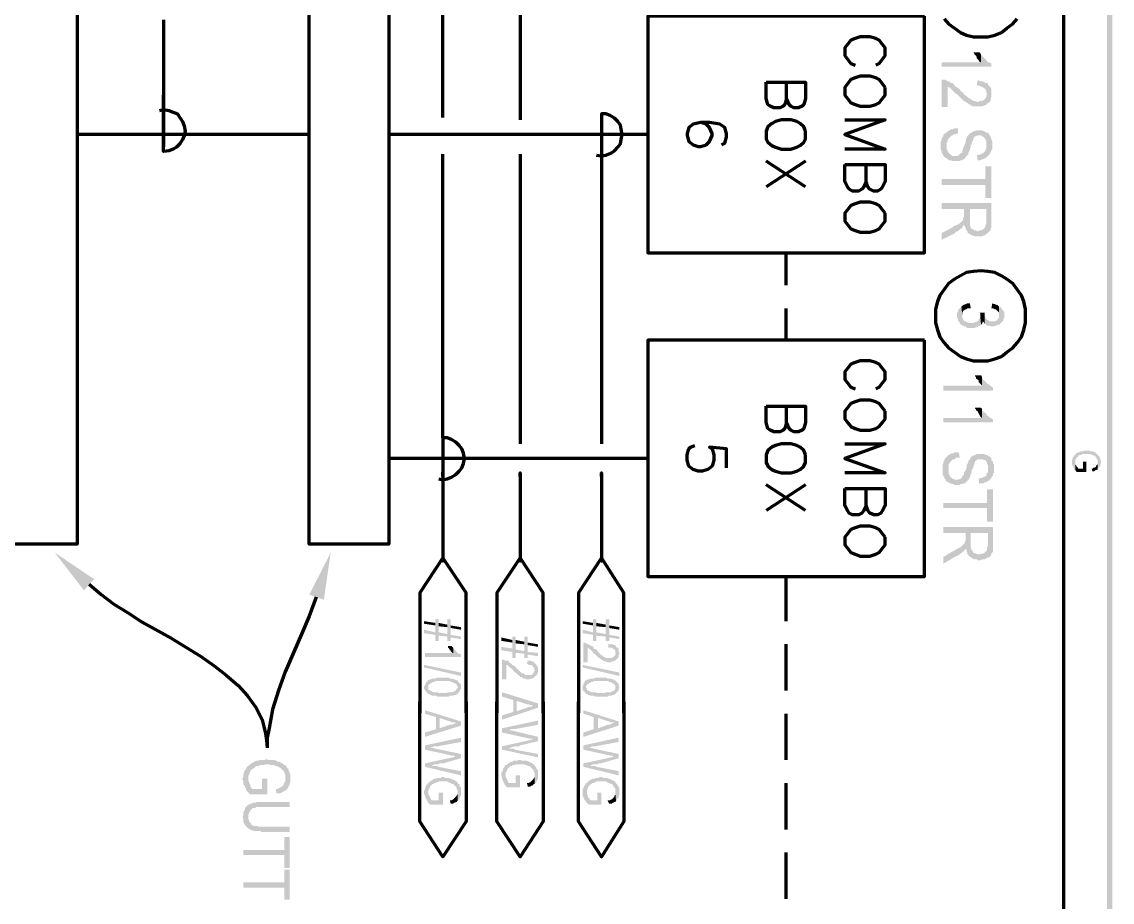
# Model space of a CAD drawing. Header units: inches. Extents: x -186 to 186, y -282 to 282.
# Drawn here: x 138.98 to 186.11, y -88.78 to -50.72 of the extents above; entities that cross this region are included whole.
import ezdxf

# ---------------------------------------------------------------- set-up
doc = ezdxf.new("R2010")
doc.units = ezdxf.units.IN
doc.header["$MEASUREMENT"] = 0
doc.layers.add('H', color=7, linetype='CONTINUOUS', lineweight=100)
doc.layers.add('P', color=250, linetype='CONTINUOUS', lineweight=100)

msp = doc.modelspace()

# ---------------------------------------------------------------- hatches: boundary and pattern name
at = {"layer": 'H', "linetype": 'Continuous'}
for points in [[(186.111, -282.111), (185.889, 281.889), (186.111, 282.111)], [(185.889, -281.889), (186.111, -282.111), (185.889, 281.889)], [(180.889, -52.667), (180.889, -52.519), (180.852, -52.519), (180.815, -52.481), (180.778, -52.481), (180.704, -52.444), (180.667, -52.37), (180.63, -52.333), (180.593, -52.296), (180.556, -52.259), (180.519, -52.222), (180.481, -52.185), (180.444, -52.148), (180.444, -52.481), (178.741, -52.481), (178.741, -52.667)], [(180.444, -52.148), (180.407, -52.074), (180.37, -52.037), (180.111, -52.037), (180.148, -52.111), (180.185, -52.148), (180.222, -52.185), (180.259, -52.259), (180.259, -52.296), (180.296, -52.333), (180.333, -52.37), (180.37, -52.444), (180.444, -52.481)], [(180.704, -54.259), (180.704, -53.852), (180.667, -53.926), (180.667, -53.963), (180.63, -54.037), (180.556, -54.111), (180.444, -54.148), (180.37, -54.148), (180.333, -54.185), (180.296, -54.185), (180.185, -54.148), (180.111, -54.148), (180.074, -54.111), (180, -54.074), (179.963, -54.037), (179.926, -54.037), (179.889, -54), (179.852, -53.963), (179.815, -53.926), (179.741, -53.889), (179.704, -53.852), (179.667, -53.778), (179.593, -53.741), (179.519, -53.667), (179.519, -53.63), (179.444, -53.593), (179.407, -53.556), (179.333, -53.519), (179.296, -53.481), (179.222, -53.37), (179.148, -53.37), (179.111, -53.333), (179.074, -53.333), (179.074, -53.296), (179, -53.296), (178.963, -53.259), (178.889, -53.222), (178.852, -53.222), (178.741, -53.222), (178.741, -54.407), (179, -54.407), (179, -53.519), (179.037, -53.556), (179.074, -53.556), (179.148, -53.63), (179.185, -53.667), (179.222, -53.704), (179.296, -53.778), (179.333, -53.815), (179.407, -53.852), (179.519, -53.963), (179.556, -54), (179.63, -54.074), (179.667, -54.111), (179.704, -54.148), (179.778, -54.185), (179.815, -54.222), (179.852, -54.222), (179.889, -54.259), (179.889, -54.296), (179.963, -54.296), (180, -54.333), (180.074, -54.37), (180.148, -54.37), (180.185, -54.37), (180.407, -54.37), (180.444, -54.37), (180.519, -54.37), (180.556, -54.333), (180.63, -54.333), (180.667, -54.296)], [(180.889, -53.852), (180.889, -53.741), (180.889, -53.667), (180.889, -53.63), (180.852, -53.556), (180.815, -53.519), (180.778, -53.481), (180.741, -53.444), (180.741, -53.407), (180.704, -53.37), (180.63, -53.37), (180.593, -53.333), (180.519, -53.296), (180.481, -53.296), (180.407, -53.296), (180.333, -53.259), (180.296, -53.259), (180.259, -53.481), (180.296, -53.481), (180.37, -53.481), (180.444, -53.519), (180.481, -53.519), (180.519, -53.556), (180.63, -53.63), (180.667, -53.704), (180.667, -53.778), (180.704, -53.852), (180.704, -54.259), (180.778, -54.222), (180.815, -54.185), (180.852, -54.148), (180.852, -54.074), (180.889, -53.963), (180.889, -53.889)], [(180.926, -56.037), (180.926, -55.926), (180.926, -55.889), (180.889, -55.815), (180.889, -55.778), (180.852, -55.704), (180.852, -55.667), (180.815, -55.63), (180.778, -55.556), (180.741, -55.519), (180.667, -55.519), (180.63, -55.481), (180.556, -55.444), (180.519, -55.444), (180.481, -55.407), (180.259, -55.407), (180.185, -55.444), (180.148, -55.444), (180.074, -55.481), (180, -55.519), (179.963, -55.556), (179.926, -55.593), (179.889, -55.63), (179.852, -55.667), (179.815, -55.741), (179.815, -55.778), (179.778, -55.852), (179.778, -55.926), (179.741, -56), (179.741, -56.037), (179.704, -56.111), (179.667, -56.185), (179.667, -56.222), (179.63, -56.296), (179.63, -56.333), (179.63, -56.37), (179.556, -56.407), (179.519, -56.444), (179.481, -56.481), (179.444, -56.519), (179.37, -56.519), (179.259, -56.519), (179.185, -56.519), (179.148, -56.481), (179.111, -56.444), (179.037, -56.407), (179.037, -56.37), (179, -56.333), (179, -56.296), (178.963, -56.222), (178.963, -56.148), (178.963, -56.074), (178.926, -55.519), (178.889, -55.556), (178.852, -55.556), (178.815, -55.63), (178.815, -55.667), (178.778, -55.704), (178.741, -55.778), (178.741, -55.815), (178.704, -55.889), (178.704, -55.926), (178.704, -56), (178.704, -56.148), (178.704, -56.222), (178.741, -56.333), (178.741, -56.37), (178.778, -56.444), (178.815, -56.519), (178.852, -56.556), (178.889, -56.593), (178.963, -56.63), (179, -56.667), (179.037, -56.704), (179.111, -56.704), (179.185, -56.741), (179.222, -56.741), (179.444, -56.741), (179.519, -56.741), (179.556, -56.704), (179.63, -56.704), (179.667, -56.667), (179.704, -56.667), (179.741, -56.63), (179.815, -56.519), (179.852, -56.481), (179.889, -56.444), (179.889, -56.407), (179.889, -56.37), (179.926, -56.333), (179.963, -56.259), (179.963, -56.185), (180, -56.148), (180, -56.037), (180.037, -56.037), (180.037, -55.963), (180.074, -55.889), (180.111, -55.815), (180.111, -55.778), (180.148, -55.741), (180.148, -55.704), (180.185, -55.667), (180.222, -55.667), (180.296, -55.63), (180.37, -55.63), (180.407, -55.63), (180.444, -55.63), (180.556, -55.704), (180.593, -55.741), (180.63, -55.778), (180.63, -55.815), (180.667, -55.852), (180.667, -55.889), (180.667, -56.037), (180.704, -56.556), (180.741, -56.519), (180.778, -56.481), (180.815, -56.444), (180.889, -56.296), (180.926, -56.222), (180.926, -56.148), (180.926, -56.111)], [(179.444, -55.556), (179.444, -55.333), (179.37, -55.333), (179.296, -55.333), (179.222, -55.37), (179.185, -55.37), (179.148, -55.37), (178.963, -55.481), (178.926, -55.519), (178.963, -56.074), (178.963, -56), (178.963, -55.926), (179, -55.889), (179, -55.815), (179.037, -55.778), (179.148, -55.667), (179.185, -55.63), (179.222, -55.63), (179.259, -55.593), (179.333, -55.593), (179.37, -55.556)], [(180.704, -56.556), (180.667, -56.037), (180.667, -56.148), (180.667, -56.185), (180.63, -56.296), (180.593, -56.333), (180.556, -56.37), (180.519, -56.407), (180.444, -56.444), (180.407, -56.444), (180.333, -56.481), (180.259, -56.481), (180.296, -56.704), (180.333, -56.704), (180.407, -56.704), (180.481, -56.667), (180.519, -56.667), (180.593, -56.63), (180.63, -56.63), (180.667, -56.593)], [(180.889, -58.333), (180.889, -56.963), (180.63, -56.963), (180.63, -57.519), (178.741, -57.519), (178.741, -57.778), (180.63, -57.778), (180.63, -58.333)], [(180.889, -59.37), (180.889, -58.556), (178.741, -58.556), (178.741, -58.815), (179.704, -58.815), (179.704, -59.074), (179.704, -59.481), (179.704, -59.519), (179.741, -59.556), (179.778, -59.63), (179.778, -59.704), (179.815, -59.741), (179.852, -59.778), (179.852, -59.815), (179.926, -59.889), (179.963, -58.815), (180.667, -58.815), (180.667, -59.37), (180.667, -59.889), (180.741, -59.852), (180.778, -59.815), (180.815, -59.778), (180.852, -59.741), (180.852, -59.704), (180.852, -59.667), (180.889, -59.63), (180.889, -59.556), (180.889, -59.519), (180.889, -59.444)], [(180.667, -59.889), (180.667, -59.37), (180.667, -59.444), (180.63, -59.519), (180.63, -59.556), (180.593, -59.63), (180.556, -59.667), (180.519, -59.704), (180.481, -59.704), (180.444, -59.741), (180.37, -59.741), (180.296, -59.778), (180.222, -59.741), (180.148, -59.741), (180.111, -59.704), (180.037, -59.667), (180, -59.63), (180, -59.556), (179.963, -59.556), (179.963, -59.519), (179.963, -59.444), (179.963, -58.815), (179.926, -59.889), (179.963, -59.889), (180, -59.926), (180.074, -59.963), (180.111, -59.963), (180.185, -60), (180.222, -60), (180.333, -60), (180.407, -60), (180.481, -60), (180.519, -59.963), (180.593, -59.963), (180.63, -59.926)], [(179.704, -59.481), (179.704, -59.074), (179.704, -59.148), (179.667, -59.222), (179.667, -59.259), (179.63, -59.333), (179.593, -59.37), (179.556, -59.407), (179.519, -59.444), (179.481, -59.444), (179.444, -59.481), (179.37, -59.519), (179.333, -59.519), (179.259, -59.556), (179.185, -59.63), (178.741, -59.852), (178.741, -60.148), (179.333, -59.852), (179.333, -59.815), (179.407, -59.778), (179.444, -59.778), (179.519, -59.704), (179.556, -59.667), (179.593, -59.667), (179.63, -59.63), (179.63, -59.593), (179.667, -59.556)], [(180.444, -63.815), (180.407, -63.444), (180.407, -63.481), (180.407, -63.519), (180.37, -63.556), (180.333, -63.63), (180.296, -63.667), (180.185, -63.704), (180.111, -63.741), (179.963, -63.741), (179.889, -63.741), (179.852, -63.704), (179.815, -63.704), (179.778, -63.667), (179.704, -63.667), (179.704, -63.63), (179.667, -63.593), (179.667, -63.556), (179.63, -63.519), (179.63, -63.481), (179.63, -63.407), (179.593, -63.037), (179.556, -63.037), (179.556, -63.074), (179.519, -63.111), (179.481, -63.148), (179.444, -63.185), (179.444, -63.259), (179.407, -63.296), (179.407, -63.37), (179.407, -63.407), (179.407, -63.481), (179.407, -63.519), (179.444, -63.556), (179.444, -63.63), (179.481, -63.667), (179.519, -63.704), (179.519, -63.778), (179.593, -63.815), (179.63, -63.852), (179.667, -63.852), (179.704, -63.889), (179.778, -63.889), (179.815, -63.926), (179.852, -63.963), (179.889, -63.963), (180.111, -63.963), (180.148, -63.963), (180.222, -63.926), (180.259, -63.926), (180.296, -63.889), (180.333, -63.889), (180.407, -63.852)], [(180, -63.111), (179.963, -62.889), (179.889, -62.889), (179.852, -62.889), (179.778, -62.926), (179.667, -62.963), (179.593, -63.037), (179.63, -63.407), (179.63, -63.333), (179.63, -63.296), (179.667, -63.259), (179.667, -63.222), (179.778, -63.148), (179.815, -63.148), (179.852, -63.111), (179.926, -63.111)], [(181.444, -63.407), (181.444, -63.333), (181.444, -63.259), (181.407, -63.222), (181.37, -63.185), (181.333, -63.111), (181.296, -63.074), (181.296, -63.037), (181.222, -63.037), (181.222, -63.481), (181.222, -63.519), (181.185, -63.556), (181.148, -63.593), (181.148, -63.63), (181.111, -63.63), (181.037, -63.667), (181, -63.667), (180.926, -63.667), (180.889, -63.667), (180.815, -63.667), (180.778, -63.63), (180.741, -63.63), (180.704, -63.593), (180.667, -63.556), (180.63, -63.519), (180.63, -63.444), (180.593, -63.407), (180.593, -63.333), (180.593, -63.778), (180.63, -63.778), (180.667, -63.815), (180.704, -63.852), (180.778, -63.852), (180.815, -63.852), (180.852, -63.889), (181, -63.889), (181.074, -63.852), (181.111, -63.852), (181.148, -63.815), (181.222, -63.815), (181.259, -63.778), (181.296, -63.741), (181.333, -63.704), (181.37, -63.667), (181.407, -63.63), (181.407, -63.556), (181.444, -63.519), (181.444, -63.481)], [(181.222, -63.037), (181.185, -63), (181.148, -62.963), (181.111, -62.963), (181.037, -62.926), (181, -62.926), (180.926, -62.889), (180.889, -63.111), (180.963, -63.111), (181.037, -63.148), (181.074, -63.148), (181.111, -63.185), (181.148, -63.222), (181.185, -63.259), (181.222, -63.296), (181.222, -63.37), (181.222, -63.407)], [(180.593, -63.296), (180.37, -63.296), (180.407, -63.333), (180.407, -63.37), (180.407, -63.444), (180.444, -63.815), (180.481, -63.778), (180.519, -63.704), (180.519, -63.667), (180.556, -63.704), (180.593, -63.778), (180.593, -63.333)], [(180.963, -66.667), (180.963, -66.519), (180.926, -66.519), (180.889, -66.481), (180.852, -66.444), (180.667, -66.333), (180.667, -66.296), (180.556, -66.222), (180.519, -66.148), (180.481, -66.111), (180.481, -66.444), (178.815, -66.444), (178.815, -66.667)], [(180.481, -66.111), (180.481, -66.074), (180.444, -66), (180.185, -66), (180.185, -66.037), (180.222, -66.074), (180.222, -66.148), (180.296, -66.185), (180.333, -66.222), (180.333, -66.296), (180.37, -66.333), (180.407, -66.37), (180.444, -66.407), (180.481, -66.444)], [(180.963, -68.037), (180.963, -67.889), (180.926, -67.889), (180.889, -67.852), (180.852, -67.852), (180.667, -67.704), (180.667, -67.667), (180.63, -67.63), (180.556, -67.593), (180.519, -67.556), (180.481, -67.519), (180.481, -67.852), (178.815, -67.852), (178.815, -68.037)], [(180.481, -67.519), (180.481, -67.444), (180.444, -67.407), (180.185, -67.407), (180.185, -67.444), (180.222, -67.481), (180.222, -67.519), (180.296, -67.556), (180.333, -67.63), (180.333, -67.667), (180.37, -67.704), (180.407, -67.778), (180.444, -67.815), (180.481, -67.852)], [(185.63, -69.741), (185.63, -69.667), (185.593, -69.667), (185.593, -69.63), (185.593, -69.593), (185.556, -69.519), (185.519, -69.481), (185.481, -69.444), (185.444, -69.407), (185.444, -69.37), (185.407, -69.37), (185.37, -69.333), (185.333, -69.333), (185.296, -69.296), (185.259, -69.296), (185.222, -69.296), (185.185, -69.296), (185.148, -69.296), (185.148, -69.259), (184.889, -69.259), (184.852, -69.296), (184.815, -69.296), (184.778, -69.296), (184.741, -69.296), (184.704, -69.296), (184.704, -69.333), (184.667, -69.333), (184.63, -69.333), (184.593, -69.37), (184.556, -69.37), (184.519, -69.407), (184.519, -69.444), (184.481, -69.444), (184.481, -69.481), (184.444, -69.519), (184.407, -69.556), (184.407, -69.593), (184.407, -69.63), (184.37, -69.667), (184.37, -69.704), (184.37, -69.778), (184.37, -69.815), (184.37, -69.852), (184.407, -69.889), (184.407, -69.926), (184.444, -69.963), (184.444, -70), (184.481, -70.037), (184.481, -70.074), (184.481, -70.111), (184.519, -70.111), (184.519, -69.704), (184.519, -69.667), (184.556, -69.593), (184.556, -69.556), (184.593, -69.556), (184.63, -69.519), (184.63, -69.481), (184.667, -69.481), (184.704, -69.444), (184.741, -69.444), (184.778, -69.444), (184.815, -69.407), (184.852, -69.407), (184.889, -69.407), (185.111, -69.407), (185.148, -69.407), (185.185, -69.407), (185.222, -69.444), (185.259, -69.444), (185.296, -69.444), (185.296, -69.481), (185.37, -69.481), (185.407, -69.556), (185.444, -69.556), (185.444, -69.593), (185.444, -69.63), (185.481, -69.667), (185.481, -69.704), (185.481, -69.741), (185.481, -70.037), (185.519, -70.037), (185.519, -70), (185.556, -69.963), (185.593, -69.926), (185.593, -69.889), (185.593, -69.852), (185.63, -69.815), (185.63, -69.778)], [(181, -70.037), (181, -69.926), (181, -69.852), (180.963, -69.815), (180.963, -69.741), (180.926, -69.704), (180.889, -69.667), (180.889, -69.593), (180.815, -69.519), (180.741, -69.481), (180.704, -69.444), (180.63, -69.444), (180.593, -69.407), (180.519, -69.407), (180.333, -69.407), (180.259, -69.407), (180.185, -69.444), (180.148, -69.444), (180.148, -69.481), (180.074, -69.481), (180.037, -69.519), (180, -69.556), (179.963, -69.63), (179.926, -69.667), (179.889, -69.704), (179.889, -69.778), (179.815, -69.889), (179.815, -69.963), (179.815, -70), (179.778, -70.111), (179.741, -70.148), (179.704, -70.222), (179.704, -70.259), (179.704, -70.296), (179.667, -70.333), (179.63, -70.37), (179.593, -70.444), (179.556, -70.481), (179.519, -70.481), (179.444, -70.519), (179.333, -70.519), (179.259, -70.481), (179.222, -70.481), (179.185, -70.444), (179.111, -70.407), (179.111, -70.37), (179.074, -70.296), (179.037, -70.259), (179.037, -70.185), (179.037, -70.148), (179.037, -70.074), (179, -69.481), (178.889, -69.593), (178.852, -69.667), (178.852, -69.704), (178.815, -69.741), (178.815, -69.815), (178.778, -69.852), (178.778, -69.926), (178.778, -70), (178.778, -70.148), (178.778, -70.185), (178.778, -70.259), (178.815, -70.37), (178.852, -70.407), (178.852, -70.444), (178.889, -70.481), (178.926, -70.556), (178.963, -70.593), (179.037, -70.63), (179.074, -70.667), (179.111, -70.667), (179.185, -70.704), (179.222, -70.704), (179.296, -70.741), (179.519, -70.741), (179.556, -70.704), (179.63, -70.704), (179.704, -70.667), (179.741, -70.667), (179.778, -70.63), (179.815, -70.593), (179.852, -70.556), (179.889, -70.519), (179.926, -70.481), (179.963, -70.407), (179.963, -70.37), (180, -70.296), (180, -70.259), (180.037, -70.185), (180.037, -70.111), (180.074, -70.037), (180.111, -70), (180.111, -69.963), (180.148, -69.852), (180.148, -69.815), (180.185, -69.778), (180.185, -69.704), (180.222, -69.704), (180.259, -69.667), (180.296, -69.63), (180.37, -69.63), (180.444, -69.63), (180.481, -69.63), (180.519, -69.63), (180.556, -69.667), (180.63, -69.667), (180.667, -69.704), (180.667, -69.741), (180.704, -69.778), (180.704, -69.852), (180.741, -69.889), (180.741, -70.037), (180.778, -70.556), (180.815, -70.519), (180.889, -70.444), (180.926, -70.37), (180.963, -70.333), (180.963, -70.259), (181, -70.222), (181, -70.148), (181, -70.074)], [(179.519, -69.556), (179.481, -69.333), (179.444, -69.333), (179.37, -69.333), (179.296, -69.333), (179.259, -69.37), (179.185, -69.37), (179.037, -69.444), (179, -69.481), (179.037, -70.074), (179.037, -69.963), (179.037, -69.926), (179.037, -69.852), (179.074, -69.815), (179.111, -69.741), (179.185, -69.667), (179.222, -69.63), (179.296, -69.63), (179.333, -69.593), (179.37, -69.556), (179.444, -69.556)], [(185, -70.185), (185, -69.741), (184.852, -69.741), (184.852, -70.037), (184.63, -70.037), (184.63, -70), (184.593, -69.963), (184.556, -69.926), (184.556, -69.889), (184.519, -69.852), (184.519, -69.815), (184.519, -69.778), (184.519, -70.111), (184.556, -70.148), (184.556, -70.185)], [(185.481, -70.037), (185.481, -69.741), (185.481, -69.778), (185.481, -69.815), (185.481, -69.852), (185.444, -69.889), (185.407, -69.926), (185.407, -69.963), (185.333, -70), (185.296, -70), (185.259, -70.037), (185.222, -70.037), (185.259, -70.148), (185.296, -70.148), (185.333, -70.148), (185.37, -70.111), (185.481, -70.074)], [(180.778, -70.556), (180.741, -70.037), (180.741, -70.148), (180.741, -70.185), (180.704, -70.222), (180.667, -70.296), (180.667, -70.333), (180.63, -70.37), (180.556, -70.407), (180.519, -70.407), (180.481, -70.444), (180.407, -70.444), (180.333, -70.481), (180.37, -70.704), (180.407, -70.667), (180.481, -70.667), (180.556, -70.667), (180.593, -70.63), (180.667, -70.63), (180.704, -70.593)], [(180.963, -72.333), (180.963, -70.926), (180.704, -70.926), (180.704, -71.519), (178.815, -71.519), (178.815, -71.741), (180.704, -71.741), (180.704, -72.333)], [(180.963, -73.333), (180.963, -72.556), (178.815, -72.556), (178.815, -72.815), (179.778, -72.815), (179.778, -73.074), (179.778, -73.481), (179.815, -73.556), (179.815, -73.63), (179.852, -73.667), (179.852, -73.741), (179.889, -73.778), (179.926, -73.815), (179.963, -73.852), (180, -73.852), (180, -72.815), (180.741, -72.815), (180.741, -73.37), (180.741, -73.889), (180.815, -73.852), (180.852, -73.815), (180.889, -73.778), (180.889, -73.704), (180.926, -73.667), (180.963, -73.63), (180.963, -73.556), (180.963, -73.481), (180.963, -73.444)], [(180.741, -73.889), (180.741, -73.37), (180.704, -73.444), (180.704, -73.519), (180.704, -73.556), (180.667, -73.593), (180.63, -73.63), (180.593, -73.667), (180.556, -73.704), (180.519, -73.704), (180.37, -73.741), (180.333, -73.741), (180.296, -73.741), (180.222, -73.704), (180.185, -73.704), (180.111, -73.667), (180.074, -73.593), (180.037, -73.556), (180, -73.444), (180, -72.815), (180, -73.852), (180.037, -73.889), (180.148, -73.963), (180.185, -73.963), (180.259, -73.963), (180.296, -74), (180.407, -74), (180.481, -73.963), (180.556, -73.963), (180.593, -73.963), (180.667, -73.926), (180.704, -73.889)], [(179.778, -73.481), (179.778, -73.074), (179.778, -73.148), (179.741, -73.222), (179.741, -73.259), (179.704, -73.296), (179.667, -73.333), (179.63, -73.37), (179.593, -73.407), (179.556, -73.444), (179.519, -73.444), (179.444, -73.481), (179.37, -73.519), (179.333, -73.556), (179.259, -73.593), (178.815, -73.852), (178.815, -74.148), (179.37, -73.815), (179.407, -73.815), (179.519, -73.741), (179.556, -73.704), (179.63, -73.667), (179.667, -73.63), (179.704, -73.593), (179.741, -73.556)], [(141.667, -75.296), (140.407, -73.667), (142.111, -74.815)], [(151.407, -75.481), (152.333, -73.667), (152.037, -75.704)], [(157.963, -77.407), (157.963, -77.296), (157.519, -77.222), (157.519, -76.556), (157.37, -76.556), (157.37, -77.185), (157, -77.111), (157, -76.556), (156.852, -76.556), (156.852, -77.111), (156.37, -77), (156.37, -77.148), (156.852, -77.222), (156.852, -77.481), (157, -77.481), (157, -77.259), (157.37, -77.296), (157.37, -77.481), (157.519, -77.481), (157.519, -77.333)], [(156.852, -76.704), (156.37, -76.63), (156.37, -76.741), (156.852, -76.815), (156.852, -77.111)], [(157.37, -76.778), (157, -76.704), (157, -76.852), (157.37, -76.889), (157.37, -77.185)], [(157.963, -77), (157.963, -76.889), (157.519, -76.815), (157.519, -76.926)], [(164.815, -77.407), (164.815, -77.296), (164.37, -77.222), (164.37, -76.556), (164.222, -76.556), (164.222, -77.185), (163.815, -77.111), (163.815, -76.556), (163.667, -76.556), (163.667, -77.111), (163.222, -77), (163.222, -77.148), (163.667, -77.222), (163.667, -77.481), (163.815, -77.481), (163.815, -77.259), (164.222, -77.296), (164.222, -77.481), (164.37, -77.481), (164.37, -77.333)], [(163.667, -76.704), (163.222, -76.63), (163.222, -76.741), (163.667, -76.815), (163.667, -77.111)], [(164.222, -76.778), (163.815, -76.704), (163.815, -76.852), (164.222, -76.889), (164.222, -77.185)], [(164.815, -77), (164.815, -76.889), (164.37, -76.815), (164.37, -76.926)], [(157.63, -77.778), (157.593, -77.741), (157.556, -77.704), (157.37, -77.704), (157.407, -77.704), (157.407, -77.778), (157.444, -77.815), (157.481, -77.852), (157.481, -77.889), (157.519, -77.889), (157.519, -77.926), (157.556, -77.963), (157.593, -78), (157.63, -78)], [(161.296, -78.148), (161.296, -78), (160.852, -77.963), (160.852, -77.296), (160.704, -77.296), (160.704, -77.926), (160.333, -77.852), (160.333, -77.296), (160.185, -77.296), (160.185, -77.815), (159.704, -77.741), (159.704, -77.889), (160.185, -77.963), (160.185, -78.222), (160.333, -78.222), (160.333, -78), (160.704, -78.037), (160.704, -78.222), (160.852, -78.222), (160.852, -78.074)], [(160.185, -77.444), (159.704, -77.333), (159.704, -77.481), (160.185, -77.556), (160.185, -77.815)], [(160.704, -77.519), (160.333, -77.444), (160.333, -77.593), (160.704, -77.63), (160.704, -77.926)], [(161.296, -77.741), (161.296, -77.63), (160.852, -77.556), (160.852, -77.667)], [(164.667, -78.296), (164.63, -78), (164.63, -78.037), (164.63, -78.111), (164.593, -78.148), (164.556, -78.185), (164.519, -78.185), (164.519, -78.222), (164.481, -78.222), (164.333, -78.222), (164.296, -78.222), (164.222, -78.222), (164.185, -78.185), (164.148, -78.185), (164.111, -78.148), (164.074, -78.111), (164.037, -78.111), (164, -78.074), (163.963, -78.037), (163.926, -78), (163.889, -77.963), (163.815, -77.852), (163.778, -77.852), (163.704, -77.815), (163.704, -77.778), (163.667, -77.741), (163.63, -77.704), (163.593, -77.704), (163.556, -77.667), (163.519, -77.667), (163.481, -77.63), (163.444, -77.63), (163.407, -77.593), (163.37, -77.593), (163.333, -77.556), (163.259, -77.556), (163.259, -78.407), (163.444, -78.407), (163.444, -77.778), (163.481, -77.815), (163.519, -77.815), (163.519, -77.852), (163.556, -77.852), (163.593, -77.889), (163.63, -77.926), (163.667, -77.963), (163.667, -78), (163.741, -78.037), (163.778, -78.074), (163.815, -78.111), (163.852, -78.148), (163.889, -78.185), (163.963, -78.222), (163.963, -78.259), (164, -78.259), (164.037, -78.296), (164.111, -78.333), (164.185, -78.37), (164.222, -78.37), (164.296, -78.407), (164.444, -78.407), (164.481, -78.37), (164.519, -78.37), (164.556, -78.37), (164.593, -78.333), (164.63, -78.333)], [(164.815, -78), (164.778, -77.963), (164.778, -77.889), (164.778, -77.852), (164.778, -77.815), (164.741, -77.778), (164.704, -77.778), (164.667, -77.741), (164.667, -77.704), (164.63, -77.704), (164.63, -77.667), (164.556, -77.667), (164.519, -77.63), (164.481, -77.63), (164.444, -77.63), (164.407, -77.63), (164.333, -77.593), (164.333, -77.778), (164.37, -77.778), (164.407, -77.778), (164.481, -77.778), (164.519, -77.815), (164.556, -77.815), (164.593, -77.852), (164.63, -77.889), (164.63, -77.926), (164.63, -77.963), (164.63, -78), (164.667, -78.296), (164.704, -78.259), (164.741, -78.222), (164.778, -78.185), (164.778, -78.111), (164.815, -78.037)], [(157.963, -78.185), (157.963, -78.074), (157.926, -78.037), (157.889, -78.037), (157.852, -78.037), (157.815, -78), (157.778, -77.963), (157.667, -77.852), (157.63, -77.815), (157.63, -77.778), (157.63, -78), (156.407, -78), (156.407, -78.185)], [(156.37, -78.519), (157.963, -78.852), (157.963, -79), (156.37, -78.63)], [(161.148, -79.037), (161.148, -78.741), (161.148, -78.778), (161.111, -78.815), (161.111, -78.852), (161.111, -78.889), (161.074, -78.889), (161.037, -78.926), (161, -78.963), (160.963, -78.963), (160.815, -78.963), (160.778, -78.963), (160.741, -78.963), (160.704, -78.926), (160.667, -78.889), (160.63, -78.889), (160.593, -78.889), (160.556, -78.852), (160.519, -78.815), (160.444, -78.741), (160.407, -78.704), (160.37, -78.667), (160.296, -78.593), (160.259, -78.556), (160.185, -78.519), (160.148, -78.481), (160.111, -78.444), (160.074, -78.444), (160.037, -78.407), (160.037, -78.37), (160, -78.37), (159.963, -78.333), (159.889, -78.333), (159.852, -78.333), (159.815, -78.296), (159.741, -78.296), (159.741, -79.148), (159.926, -79.148), (159.926, -78.519), (159.963, -78.519), (160, -78.556), (160.037, -78.593), (160.111, -78.667), (160.148, -78.667), (160.185, -78.704), (160.222, -78.778), (160.259, -78.815), (160.296, -78.852), (160.333, -78.852), (160.37, -78.889), (160.407, -78.926), (160.444, -78.963), (160.481, -79), (160.519, -79), (160.519, -79.037), (160.556, -79.037), (160.593, -79.037), (160.63, -79.074), (160.667, -79.111), (160.741, -79.111), (160.778, -79.148), (160.926, -79.148), (160.963, -79.111), (161, -79.111), (161.037, -79.111), (161.111, -79.074)], [(161.296, -78.741), (161.296, -78.704), (161.296, -78.667), (161.296, -78.63), (161.259, -78.593), (161.259, -78.556), (161.222, -78.519), (161.185, -78.481), (161.148, -78.444), (161.111, -78.407), (161.074, -78.37), (161, -78.37), (160.963, -78.333), (160.889, -78.333), (160.852, -78.333), (160.815, -78.481), (160.852, -78.481), (160.889, -78.519), (160.963, -78.519), (161, -78.519), (161.037, -78.556), (161.074, -78.593), (161.111, -78.63), (161.111, -78.667), (161.148, -78.704), (161.148, -78.741), (161.148, -79.037), (161.185, -79), (161.222, -79), (161.222, -78.963), (161.259, -78.926), (161.259, -78.889), (161.296, -78.852), (161.296, -78.778)], [(163.222, -78.519), (164.815, -78.852), (164.815, -79), (163.222, -78.63)], [(157.963, -79.481), (157.963, -79.444), (157.963, -79.37), (157.926, -79.333), (157.889, -79.296), (157.852, -79.259), (157.815, -79.222), (157.815, -79.185), (157.778, -79.185), (157.704, -79.148), (157.667, -79.148), (157.593, -79.111), (157.556, -79.111), (157.519, -79.111), (157.481, -79.111), (157.444, -79.074), (157.333, -79.074), (157.296, -79.074), (157.074, -79.074), (157, -79.074), (156.926, -79.074), (156.852, -79.111), (156.815, -79.111), (156.778, -79.111), (156.741, -79.111), (156.704, -79.111), (156.667, -79.148), (156.63, -79.148), (156.519, -79.185), (156.556, -79.481), (156.556, -79.444), (156.556, -79.407), (156.556, -79.37), (156.63, -79.333), (156.667, -79.296), (156.704, -79.296), (156.741, -79.259), (156.778, -79.259), (156.815, -79.259), (156.852, -79.222), (156.963, -79.222), (157, -79.222), (157.333, -79.222), (157.37, -79.222), (157.481, -79.222), (157.519, -79.259), (157.556, -79.259), (157.593, -79.259), (157.63, -79.296), (157.667, -79.296), (157.704, -79.333), (157.741, -79.333), (157.778, -79.37), (157.778, -79.407), (157.815, -79.444), (157.815, -79.778), (157.852, -79.741), (157.852, -79.704), (157.889, -79.667), (157.926, -79.63), (157.926, -79.593), (157.963, -79.556), (157.963, -79.519)], [(164.815, -79.481), (164.778, -79.444), (164.778, -79.37), (164.778, -79.333), (164.741, -79.296), (164.704, -79.259), (164.667, -79.222), (164.63, -79.185), (164.593, -79.185), (164.556, -79.148), (164.519, -79.148), (164.444, -79.111), (164.37, -79.111), (164.333, -79.111), (164.296, -79.111), (164.259, -79.074), (164.185, -79.074), (164.111, -79.074), (163.889, -79.074), (163.852, -79.074), (163.778, -79.074), (163.704, -79.111), (163.667, -79.111), (163.63, -79.111), (163.593, -79.111), (163.556, -79.111), (163.519, -79.148), (163.481, -79.148), (163.444, -79.148), (163.37, -79.185), (163.37, -79.481), (163.37, -79.444), (163.407, -79.407), (163.407, -79.37), (163.481, -79.333), (163.519, -79.296), (163.556, -79.296), (163.593, -79.259), (163.63, -79.259), (163.667, -79.259), (163.704, -79.222), (163.778, -79.222), (163.852, -79.222), (164.185, -79.222), (164.222, -79.222), (164.333, -79.222), (164.37, -79.259), (164.407, -79.259), (164.444, -79.259), (164.481, -79.296), (164.519, -79.296), (164.519, -79.333), (164.556, -79.333), (164.63, -79.407), (164.63, -79.444), (164.63, -79.778), (164.667, -79.741), (164.704, -79.704), (164.741, -79.667), (164.778, -79.63), (164.778, -79.593), (164.778, -79.556), (164.815, -79.519)], [(157.815, -79.778), (157.815, -79.481), (157.815, -79.519), (157.778, -79.556), (157.741, -79.63), (157.704, -79.63), (157.667, -79.667), (157.593, -79.704), (157.556, -79.704), (157.519, -79.704), (157.481, -79.704), (157.407, -79.704), (157.333, -79.741), (157, -79.741), (156.963, -79.704), (156.852, -79.704), (156.815, -79.704), (156.778, -79.704), (156.741, -79.704), (156.704, -79.667), (156.667, -79.667), (156.63, -79.63), (156.556, -79.593), (156.556, -79.556), (156.556, -79.519), (156.556, -79.481), (156.519, -79.185), (156.519, -79.222), (156.481, -79.259), (156.444, -79.296), (156.444, -79.333), (156.407, -79.37), (156.407, -79.407), (156.37, -79.444), (156.37, -79.556), (156.407, -79.593), (156.407, -79.63), (156.444, -79.667), (156.481, -79.704), (156.519, -79.741), (156.556, -79.778), (156.593, -79.778), (156.63, -79.815), (156.667, -79.815), (156.704, -79.852), (156.778, -79.852), (156.852, -79.852), (156.889, -79.852), (156.926, -79.889), (156.963, -79.889), (157, -79.889), (157.296, -79.889), (157.333, -79.889), (157.444, -79.889), (157.481, -79.852), (157.519, -79.852), (157.556, -79.852), (157.593, -79.852), (157.63, -79.852), (157.667, -79.815), (157.704, -79.815), (157.741, -79.815), (157.778, -79.778)], [(164.63, -79.778), (164.63, -79.481), (164.63, -79.519), (164.63, -79.556), (164.593, -79.63), (164.556, -79.63), (164.519, -79.667), (164.481, -79.667), (164.444, -79.704), (164.407, -79.704), (164.37, -79.704), (164.333, -79.704), (164.222, -79.704), (164.185, -79.741), (163.852, -79.741), (163.778, -79.704), (163.704, -79.704), (163.667, -79.704), (163.63, -79.704), (163.593, -79.704), (163.556, -79.667), (163.519, -79.667), (163.481, -79.63), (163.444, -79.63), (163.407, -79.593), (163.407, -79.556), (163.37, -79.519), (163.37, -79.481), (163.37, -79.185), (163.333, -79.222), (163.296, -79.259), (163.296, -79.296), (163.259, -79.333), (163.259, -79.37), (163.222, -79.444), (163.222, -79.556), (163.222, -79.593), (163.259, -79.63), (163.259, -79.667), (163.296, -79.667), (163.333, -79.704), (163.333, -79.741), (163.37, -79.778), (163.444, -79.778), (163.444, -79.815), (163.481, -79.815), (163.519, -79.815), (163.556, -79.852), (163.593, -79.852), (163.63, -79.852), (163.667, -79.852), (163.704, -79.852), (163.778, -79.889), (163.815, -79.889), (163.852, -79.889), (164.148, -79.889), (164.185, -79.889), (164.296, -79.889), (164.333, -79.852), (164.37, -79.852), (164.407, -79.852), (164.444, -79.852), (164.481, -79.852), (164.519, -79.815), (164.556, -79.815)], [(161.296, -80.37), (161.296, -80.185), (159.741, -79.704), (159.741, -79.889), (160.222, -80.037), (160.222, -80.556), (160.37, -80.074), (160.815, -80.222), (160.852, -80.222), (160.889, -80.222), (160.963, -80.259), (161, -80.259), (161.037, -80.259), (161.074, -80.296), (161.111, -80.296)], [(161.296, -80.37), (161.111, -80.296), (161.074, -80.296), (161.037, -80.296), (161, -80.333), (160.963, -80.333), (160.889, -80.333), (160.815, -80.37), (160.37, -80.519), (160.37, -80.074), (160.222, -80.556), (159.741, -80.704), (159.741, -80.889)], [(157.963, -81.148), (157.963, -80.963), (156.407, -80.481), (156.407, -80.63), (156.889, -80.778), (156.889, -81.296), (157.037, -80.815), (157.481, -80.963), (157.519, -80.963), (157.556, -81), (157.63, -81), (157.667, -81), (157.704, -81), (157.778, -81.037)], [(164.778, -81.148), (164.778, -80.963), (163.259, -80.481), (163.259, -80.63), (163.704, -80.778), (163.704, -81.296), (163.889, -80.815), (164.333, -80.963), (164.37, -80.963), (164.407, -81), (164.481, -81), (164.519, -81), (164.556, -81), (164.593, -81.037), (164.63, -81.037)], [(157.963, -81.148), (157.778, -81.037), (157.741, -81.037), (157.704, -81.037), (157.667, -81.074), (157.63, -81.074), (157.556, -81.111), (157.481, -81.111), (157.037, -81.259), (157.037, -80.815), (156.889, -81.296), (156.407, -81.444), (156.407, -81.63)], [(161.296, -81.111), (161.296, -80.926), (159.741, -81.259), (159.963, -81.333), (160.037, -81.333), (160.074, -81.333), (160.111, -81.296), (160.148, -81.296), (160.185, -81.296), (160.222, -81.296), (160.296, -81.296)], [(164.778, -81.148), (164.63, -81.037), (164.593, -81.037), (164.556, -81.037), (164.519, -81.037), (164.444, -81.074), (164.407, -81.111), (164.37, -81.111), (164.296, -81.111), (163.889, -81.259), (163.889, -80.815), (163.704, -81.296), (163.259, -81.444), (163.259, -81.63)], [(161.296, -81.815), (161.296, -81.63), (160.222, -81.37), (159.963, -81.333), (159.741, -81.259), (159.741, -81.444), (160.926, -81.704), (160.963, -81.704), (161, -81.704), (161.037, -81.704), (161.111, -81.704)], [(157.963, -81.852), (157.963, -81.667), (156.407, -82), (156.63, -82.074), (156.704, -82.074), (156.741, -82.074), (156.778, -82.037), (156.815, -82.037), (156.852, -82.037), (156.889, -82.037), (156.963, -82.037)], [(157.963, -82.556), (157.963, -82.37), (156.889, -82.148), (156.63, -82.074), (156.407, -82), (156.407, -82.185), (157.593, -82.444), (157.63, -82.444), (157.667, -82.444), (157.704, -82.481), (157.778, -82.481)], [(161.296, -81.815), (161.111, -81.704), (160.926, -81.778), (159.741, -82.037), (159.963, -82.111), (160.037, -82.111), (160.074, -82.111), (160.111, -82.111), (160.148, -82.074), (160.185, -82.074), (160.222, -82.074), (160.296, -82.037), (160.333, -82.037), (160.37, -82.037), (160.407, -82.037), (160.481, -82.037), (160.519, -82)], [(164.778, -81.852), (164.778, -81.667), (163.259, -82), (163.481, -82.074), (163.519, -82.074), (163.556, -82.074), (163.63, -82.037), (163.667, -82.037), (163.704, -82.037), (163.741, -82.037), (163.778, -82.037)], [(164.778, -82.556), (164.778, -82.37), (163.741, -82.148), (163.481, -82.074), (163.259, -82), (163.259, -82.185), (164.444, -82.444), (164.481, -82.444), (164.519, -82.444), (164.556, -82.481), (164.593, -82.481)], [(161.296, -82.519), (161.296, -82.37), (160.296, -82.185), (160.259, -82.148), (160.222, -82.148), (160.148, -82.148), (160.111, -82.148), (160.074, -82.148), (160.037, -82.111), (160, -82.111), (159.963, -82.111), (159.741, -82.037), (159.741, -82.185)], [(150.593, -83.444), (150.593, -83.296), (150.593, -83.259), (150.556, -83.185), (150.556, -83.148), (150.519, -83.111), (150.519, -83.037), (150.481, -83), (150.444, -82.963), (150.407, -82.889), (150.37, -82.852), (150.333, -82.852), (150.296, -82.815), (150.111, -82.704), (150.037, -82.704), (150, -82.667), (149.963, -82.667), (149.889, -82.63), (149.852, -82.63), (149.815, -82.63), (149.741, -82.63), (149.63, -82.63), (149.556, -82.593), (149.481, -82.63), (149.37, -82.63), (149.296, -82.63), (149.259, -82.63), (149.185, -82.667), (149.148, -82.667), (149.111, -82.667), (149.037, -82.704), (149, -82.704), (149, -82.741), (148.889, -82.778), (148.852, -82.815), (148.815, -82.852), (148.704, -82.926), (148.704, -82.963), (148.667, -83), (148.667, -83.037), (148.63, -83.074), (148.593, -83.111), (148.593, -83.148), (148.556, -83.259), (148.556, -83.333), (148.556, -83.37), (148.519, -83.444), (148.519, -83.481), (148.556, -83.519), (148.556, -83.556), (148.556, -83.63), (148.556, -83.667), (148.593, -83.741), (148.63, -83.778), (148.63, -83.815), (148.667, -83.852), (148.667, -83.889), (148.704, -83.963), (148.741, -84), (148.778, -84.037), (148.778, -83.444), (148.778, -83.37), (148.778, -83.296), (148.815, -83.259), (148.815, -83.222), (148.852, -83.148), (148.852, -83.111), (148.889, -83.074), (148.963, -83), (149, -83), (149.037, -82.963), (149.111, -82.889), (149.185, -82.889), (149.222, -82.889), (149.259, -82.852), (149.333, -82.852), (149.37, -82.852), (149.444, -82.852), (149.519, -82.815), (149.667, -82.815), (149.704, -82.852), (149.778, -82.852), (149.815, -82.852), (149.889, -82.852), (149.926, -82.889), (149.963, -82.889), (150.037, -82.889), (150.037, -82.926), (150.148, -82.963), (150.185, -83), (150.222, -83.037), (150.259, -83.074), (150.333, -83.148), (150.333, -83.185), (150.37, -83.259), (150.37, -83.296), (150.37, -83.444), (150.407, -83.926), (150.444, -83.889), (150.481, -83.852), (150.519, -83.778), (150.519, -83.741), (150.556, -83.704), (150.556, -83.667), (150.593, -83.593), (150.593, -83.556), (150.593, -83.481)], [(157.963, -82.556), (157.778, -82.481), (157.593, -82.519), (156.407, -82.778), (156.63, -82.852), (156.704, -82.852), (156.741, -82.852), (156.778, -82.852), (156.815, -82.815), (156.852, -82.815), (156.889, -82.815), (156.963, -82.815), (157, -82.815), (157.037, -82.778), (157.074, -82.778), (157.148, -82.778), (157.185, -82.778)], [(157.963, -83.296), (157.963, -83.111), (156.963, -82.926), (156.926, -82.889), (156.889, -82.889), (156.815, -82.889), (156.778, -82.889), (156.741, -82.889), (156.704, -82.852), (156.667, -82.852), (156.63, -82.852), (156.407, -82.778), (156.407, -82.926)], [(161.296, -83.296), (161.296, -83.185), (161.296, -83.148), (161.296, -83.111), (161.296, -83.074), (161.259, -83.037), (161.222, -83), (161.222, -82.963), (161.111, -82.815), (161.074, -82.815), (161, -82.741), (160.963, -82.741), (160.926, -82.704), (160.889, -82.704), (160.815, -82.667), (160.778, -82.667), (160.741, -82.667), (160.704, -82.667), (160.593, -82.667), (160.556, -82.63), (160.444, -82.63), (160.407, -82.667), (160.333, -82.667), (160.259, -82.667), (160.222, -82.667), (160.185, -82.704), (160.148, -82.704), (160.111, -82.704), (160.074, -82.741), (160, -82.778), (159.963, -82.815), (159.926, -82.852), (159.889, -82.852), (159.852, -82.889), (159.852, -82.926), (159.815, -82.963), (159.778, -83), (159.778, -83.074), (159.741, -83.148), (159.704, -83.185), (159.704, -83.333), (159.741, -83.37), (159.741, -83.444), (159.778, -83.519), (159.778, -83.556), (159.815, -83.593), (159.815, -83.63), (159.852, -83.667), (159.852, -83.704), (159.889, -83.741), (159.889, -83.296), (159.889, -83.185), (159.926, -83.148), (159.963, -83.074), (159.963, -83.037), (160, -83), (160.037, -82.963), (160.074, -82.926), (160.111, -82.889), (160.148, -82.889), (160.185, -82.889), (160.185, -82.852), (160.222, -82.852), (160.296, -82.852), (160.333, -82.815), (160.37, -82.815), (160.407, -82.815), (160.556, -82.815), (160.63, -82.815), (160.704, -82.815), (160.741, -82.852), (160.778, -82.852), (160.815, -82.852), (160.852, -82.889), (160.926, -82.889), (160.963, -82.926), (161, -82.963), (161.037, -83), (161.074, -83.037), (161.111, -83.074), (161.111, -83.148), (161.148, -83.185), (161.148, -83.259), (161.148, -83.667), (161.185, -83.63), (161.222, -83.593), (161.222, -83.556), (161.259, -83.519), (161.259, -83.481), (161.296, -83.444), (161.296, -83.37), (161.296, -83.333)], [(164.778, -82.556), (164.593, -82.481), (164.444, -82.519), (163.259, -82.778), (163.481, -82.852), (163.556, -82.852), (163.593, -82.852), (163.63, -82.852), (163.667, -82.815), (163.704, -82.815), (163.741, -82.815), (163.815, -82.815), (163.852, -82.815), (163.926, -82.778), (163.963, -82.778), (164, -82.778)], [(164.778, -83.296), (164.778, -83.111), (163.815, -82.926), (163.778, -82.889), (163.704, -82.889), (163.667, -82.889), (163.63, -82.889), (163.593, -82.889), (163.556, -82.852), (163.519, -82.852), (163.481, -82.852), (163.259, -82.778), (163.259, -82.926)], [(157.963, -84.037), (157.963, -83.926), (157.963, -83.889), (157.963, -83.852), (157.963, -83.815), (157.926, -83.778), (157.889, -83.741), (157.889, -83.704), (157.889, -83.667), (157.852, -83.667), (157.778, -83.556), (157.741, -83.556), (157.667, -83.481), (157.63, -83.481), (157.593, -83.481), (157.556, -83.444), (157.481, -83.444), (157.444, -83.407), (157.407, -83.407), (157.37, -83.407), (157.259, -83.407), (157.222, -83.37), (157.111, -83.37), (157.074, -83.407), (157, -83.407), (156.926, -83.407), (156.889, -83.444), (156.852, -83.444), (156.815, -83.444), (156.778, -83.444), (156.741, -83.481), (156.704, -83.519), (156.667, -83.519), (156.63, -83.556), (156.593, -83.593), (156.556, -83.63), (156.519, -83.63), (156.519, -83.667), (156.481, -83.704), (156.444, -83.741), (156.444, -83.815), (156.407, -83.852), (156.407, -83.889), (156.37, -83.963), (156.37, -84.111), (156.407, -84.148), (156.407, -84.185), (156.407, -84.222), (156.444, -84.259), (156.444, -84.296), (156.481, -84.333), (156.481, -84.37), (156.519, -84.407), (156.519, -84.444), (156.556, -84.481), (156.556, -84.037), (156.556, -83.926), (156.593, -83.889), (156.593, -83.852), (156.63, -83.815), (156.63, -83.778), (156.667, -83.741), (156.704, -83.704), (156.741, -83.667), (156.778, -83.667), (156.815, -83.63), (156.852, -83.63), (156.889, -83.593), (156.963, -83.593), (157, -83.556), (157.037, -83.556), (157.074, -83.556), (157.222, -83.556), (157.296, -83.556), (157.37, -83.556), (157.407, -83.593), (157.444, -83.593), (157.481, -83.63), (157.519, -83.63), (157.593, -83.667), (157.63, -83.667), (157.667, -83.704), (157.704, -83.741), (157.741, -83.778), (157.778, -83.815), (157.778, -83.852), (157.778, -83.889), (157.815, -83.926), (157.815, -84), (157.815, -84.407), (157.852, -84.37), (157.889, -84.333), (157.889, -84.296), (157.926, -84.259), (157.926, -84.222), (157.963, -84.185), (157.963, -84.148), (157.963, -84.111), (157.963, -84.074)], [(160.519, -83.815), (160.519, -83.296), (160.333, -83.296), (160.333, -83.63), (160.074, -83.63), (160.037, -83.63), (160, -83.593), (160, -83.556), (159.963, -83.519), (159.963, -83.481), (159.926, -83.407), (159.889, -83.37), (159.889, -83.296), (159.889, -83.741), (159.926, -83.778), (159.963, -83.815)], [(161.148, -83.667), (161.148, -83.259), (161.148, -83.37), (161.111, -83.407), (161.111, -83.444), (161.074, -83.481), (161.037, -83.519), (161, -83.556), (160.963, -83.593), (160.926, -83.593), (160.889, -83.63), (160.852, -83.63), (160.815, -83.63), (160.852, -83.778), (160.889, -83.778), (160.926, -83.778), (160.963, -83.778), (161, -83.741), (161.037, -83.741), (161.074, -83.704), (161.111, -83.704), (161.111, -83.667)], [(164.815, -84.037), (164.815, -83.926), (164.815, -83.889), (164.815, -83.852), (164.778, -83.815), (164.778, -83.778), (164.741, -83.741), (164.741, -83.704), (164.704, -83.667), (164.667, -83.63), (164.63, -83.593), (164.63, -83.556), (164.519, -83.519), (164.481, -83.481), (164.444, -83.481), (164.407, -83.444), (164.333, -83.444), (164.296, -83.407), (164.222, -83.407), (164.185, -83.407), (164.111, -83.407), (164.074, -83.37), (163.963, -83.37), (163.889, -83.407), (163.815, -83.407), (163.778, -83.407), (163.741, -83.444), (163.704, -83.444), (163.667, -83.444), (163.63, -83.444), (163.593, -83.481), (163.556, -83.481), (163.519, -83.519), (163.444, -83.556), (163.444, -83.593), (163.407, -83.63), (163.37, -83.63), (163.333, -83.667), (163.333, -83.704), (163.296, -83.741), (163.296, -83.778), (163.259, -83.815), (163.259, -83.852), (163.222, -83.889), (163.222, -83.963), (163.222, -84.111), (163.222, -84.148), (163.222, -84.185), (163.259, -84.222), (163.259, -84.259), (163.296, -84.296), (163.296, -84.333), (163.333, -84.37), (163.37, -84.407), (163.37, -84.444), (163.407, -84.481), (163.407, -84.037), (163.407, -83.926), (163.444, -83.889), (163.444, -83.852), (163.444, -83.815), (163.481, -83.778), (163.519, -83.741), (163.519, -83.704), (163.556, -83.704), (163.593, -83.667), (163.63, -83.667), (163.63, -83.63), (163.667, -83.63), (163.704, -83.63), (163.741, -83.593), (163.778, -83.593), (163.815, -83.556), (163.889, -83.556), (163.926, -83.556), (164.074, -83.556), (164.148, -83.556), (164.222, -83.556), (164.259, -83.593), (164.296, -83.593), (164.333, -83.63), (164.37, -83.63), (164.444, -83.667), (164.481, -83.667), (164.556, -83.741), (164.556, -83.778), (164.593, -83.815), (164.63, -83.852), (164.63, -83.889), (164.63, -83.926), (164.63, -84), (164.667, -84.407), (164.704, -84.37), (164.704, -84.333), (164.741, -84.296), (164.778, -84.259), (164.778, -84.222), (164.778, -84.185), (164.815, -84.148), (164.815, -84.111), (164.815, -84.074)], [(149.593, -84.111), (149.593, -83.444), (149.37, -83.444), (149.37, -83.889), (149, -83.889), (148.963, -83.889), (148.926, -83.852), (148.889, -83.815), (148.852, -83.741), (148.852, -83.704), (148.815, -83.63), (148.778, -83.519), (148.778, -83.481), (148.778, -83.444), (148.778, -84.037), (148.815, -84.074), (148.852, -84.111)], [(150.407, -83.926), (150.37, -83.444), (150.37, -83.481), (150.37, -83.556), (150.333, -83.593), (150.333, -83.63), (150.296, -83.667), (150.296, -83.704), (150.185, -83.815), (150.148, -83.815), (150.111, -83.852), (150.074, -83.852), (150, -83.889), (149.963, -83.889), (150, -84.111), (150.037, -84.074), (150.111, -84.074), (150.222, -84.037), (150.259, -84), (150.296, -84), (150.333, -83.963), (150.37, -83.963)], [(157.185, -84.556), (157.185, -84.037), (157, -84.037), (157, -84.37), (156.741, -84.37), (156.704, -84.37), (156.667, -84.333), (156.667, -84.296), (156.63, -84.259), (156.63, -84.222), (156.593, -84.185), (156.593, -84.148), (156.556, -84.111), (156.556, -84.037), (156.556, -84.481), (156.593, -84.519), (156.63, -84.556)], [(157.815, -84.407), (157.815, -84), (157.815, -84.111), (157.778, -84.148), (157.778, -84.185), (157.741, -84.222), (157.704, -84.259), (157.667, -84.296), (157.63, -84.333), (157.556, -84.37), (157.519, -84.37), (157.481, -84.37), (157.519, -84.519), (157.556, -84.519), (157.593, -84.519), (157.63, -84.519), (157.667, -84.481), (157.704, -84.481), (157.741, -84.444), (157.778, -84.444)], [(164.037, -84.556), (164.037, -84.037), (163.852, -84.037), (163.852, -84.37), (163.556, -84.37), (163.519, -84.333), (163.519, -84.296), (163.481, -84.259), (163.444, -84.222), (163.444, -84.185), (163.444, -84.148), (163.407, -84.111), (163.407, -84.037), (163.407, -84.481), (163.444, -84.519), (163.481, -84.556)], [(164.667, -84.407), (164.63, -84), (164.63, -84.111), (164.63, -84.148), (164.593, -84.185), (164.593, -84.222), (164.556, -84.259), (164.519, -84.296), (164.481, -84.333), (164.407, -84.37), (164.37, -84.37), (164.296, -84.37), (164.37, -84.519), (164.444, -84.519), (164.481, -84.519), (164.519, -84.481), (164.556, -84.481), (164.593, -84.444), (164.63, -84.444)], [(150.556, -85.741), (150.556, -85.519), (149.222, -85.519), (149.185, -85.481), (149.111, -85.481), (149.074, -85.481), (149, -85.481), (148.963, -85.444), (148.926, -85.444), (148.889, -85.407), (148.889, -85.37), (148.852, -85.333), (148.815, -85.296), (148.815, -85.259), (148.778, -85.185), (148.778, -85.148), (148.778, -85.074), (148.778, -84.556), (148.741, -84.593), (148.667, -84.667), (148.63, -84.704), (148.63, -84.778), (148.593, -84.815), (148.556, -84.889), (148.556, -84.963), (148.556, -85.037), (148.519, -85.111), (148.556, -85.148), (148.556, -85.222), (148.556, -85.296), (148.556, -85.333), (148.593, -85.37), (148.63, -85.444), (148.667, -85.481), (148.704, -85.519), (148.741, -85.556), (148.778, -85.593), (148.852, -85.63), (148.889, -85.667), (148.963, -85.667), (149, -85.704), (149.074, -85.704), (149.111, -85.704), (149.185, -85.704), (149.296, -85.704), (149.333, -85.741), (149.407, -85.741)], [(150.556, -84.667), (150.556, -84.444), (149.259, -84.444), (149.185, -84.444), (149.148, -84.444), (149.074, -84.481), (149.037, -84.481), (148.963, -84.481), (148.926, -84.519), (148.889, -84.519), (148.852, -84.519), (148.815, -84.556), (148.778, -84.556), (148.778, -85.074), (148.778, -85.037), (148.778, -85), (148.815, -84.889), (148.852, -84.852), (148.852, -84.815), (148.889, -84.778), (148.926, -84.741), (148.963, -84.704), (149.037, -84.704), (149.074, -84.704), (149.111, -84.667), (149.148, -84.667), (149.296, -84.667), (149.333, -84.667), (149.407, -84.667)], [(150.556, -87.296), (150.556, -85.963), (150.333, -85.963), (150.333, -86.519), (148.556, -86.519), (148.556, -86.741), (150.333, -86.741), (150.333, -87.296)], [(150.556, -88.667), (150.556, -87.37), (150.333, -87.37), (150.333, -87.926), (148.556, -87.926), (148.556, -88.148), (150.333, -88.148), (150.333, -88.667)]]:
    msp.add_hatch(color=0, dxfattribs=at).paths.add_polyline_path(points)

# ---------------------------------------------------------------- linework, layer by layer
at = {"layer": 'P', "color": 0, "linetype": 'Continuous'}
for points in [[(-186, 280), (184, 280), (184, -258)], [(151.407, -22.815), (154.852, -22.815), (154.852, -73.296), (151.407, -73.296), (151.407, -22.815)], [(137.889, -37.111), (141.37, -37.111), (141.37, -73.296), (137.889, -73.296), (137.889, -37.111)], [(157.185, -54.852), (157.185, -40.963)], [(160.519, -42.444), (160.519, -54.963)], [(145.111, -50.63), (145.111, -56.111)], [(178, -50.481), (166.037, -50.481), (166.037, -60.704), (178, -60.704), (178, -50.481)], [(178.852, -50.593), (179.037, -50.815), (179.296, -51), (179.556, -51.185), (179.815, -51.296), (180.111, -51.37), (180.444, -51.37)], [(180.444, -51.37), (180.741, -51.37), (181.037, -51.296), (181.333, -51.185), (181.556, -51), (181.815, -50.815), (182, -50.593)], [(175.889, -52.593), (176.037, -52.519), (176.185, -52.333), (176.296, -52.185), (176.296, -51.852), (176.185, -51.704), (176.037, -51.519), (175.889, -51.444), (175.63, -51.37), (175.222, -51.37), (175, -51.444), (174.815, -51.519), (174.667, -51.704), (174.556, -51.852), (174.556, -52.185), (174.667, -52.333), (174.815, -52.519), (175, -52.593)], [(176.296, -53.556), (176.185, -53.407), (176.037, -53.222), (175.889, -53.148), (175.63, -53.074), (175.222, -53.074), (175, -53.148), (174.815, -53.222), (174.667, -53.407), (174.556, -53.556), (174.556, -53.889), (174.667, -54.037), (174.815, -54.222), (175, -54.296), (175.222, -54.37), (175.63, -54.37), (175.889, -54.296), (176.037, -54.222), (176.185, -54.037), (176.296, -53.889), (176.296, -53.556)], [(171.148, -53.333), (172.852, -53.333), (172.852, -54.037), (172.778, -54.296), (172.704, -54.37), (172.556, -54.444), (172.37, -54.444), (172.222, -54.37), (172.148, -54.296), (172.037, -54.037), (172.037, -53.333)], [(172.037, -54.037), (171.963, -54.296), (171.889, -54.37), (171.741, -54.444), (171.481, -54.444), (171.333, -54.37), (171.222, -54.296), (171.148, -54.037), (171.148, -53.333)], [(144.926, -54.556), (145.111, -54.519), (145.333, -54.556), (145.519, -54.63), (145.704, -54.704), (145.815, -54.852), (145.926, -55.037), (146, -55.222), (146.037, -55.444), (146, -55.63), (145.926, -55.815), (145.815, -56), (145.667, -56.148), (145.519, -56.222), (145.333, -56.296), (145.111, -56.333), (145.111, -53.889)], [(163.815, -56.481), (164.037, -56.519), (164.222, -56.481), (164.444, -56.407), (164.593, -56.296), (164.741, -56.148), (164.852, -56), (164.889, -55.815), (164.926, -55.593), (164.889, -55.37), (164.852, -55.185), (164.741, -55.037), (164.593, -54.889), (164.407, -54.778), (164.222, -54.704), (164.037, -54.704), (164.037, -57.148)], [(169.222, -56.037), (169.37, -55.963), (169.444, -55.704), (169.444, -55.556), (169.37, -55.296), (169.148, -55.148), (168.704, -55.074), (168.333, -55.074), (168, -55.148), (167.815, -55.296), (167.741, -55.556), (167.741, -55.63), (167.815, -55.889), (168, -56.037), (168.222, -56.111), (168.333, -56.111), (168.556, -56.037), (168.704, -55.889), (168.815, -55.63), (168.815, -55.556), (168.704, -55.296), (168.556, -55.148), (168.333, -55.074)], [(172.852, -55.444), (172.778, -55.259), (172.63, -55.111), (172.481, -55.037), (172.222, -54.963), (171.815, -54.963), (171.556, -55.037), (171.407, -55.111), (171.222, -55.259), (171.148, -55.444), (171.148, -55.778), (171.222, -55.926), (171.407, -56.074), (171.556, -56.148), (171.815, -56.222), (172.222, -56.222), (172.481, -56.148), (172.63, -56.074), (172.778, -55.926), (172.852, -55.778), (172.852, -55.444)], [(174.556, -54.963), (176.296, -54.963), (174.556, -55.593), (176.296, -56.222), (174.556, -56.222)], [(151.407, -55.593), (141.37, -55.593)], [(166.037, -55.593), (154.852, -55.593)], [(157.185, -68.704), (157.185, -56.444)], [(160.519, -56.444), (160.519, -68.963)], [(164.037, -56.185), (164.037, -68.963)], [(172.852, -56.741), (171.148, -57.852)], [(172.852, -57.852), (171.148, -56.741)], [(174.556, -56.889), (176.296, -56.889), (176.296, -57.63), (176.185, -57.852), (176.111, -57.963), (175.963, -58.037), (175.815, -58.037), (175.63, -57.963), (175.556, -57.852), (175.481, -57.63), (175.481, -56.889)], [(175.481, -57.63), (175.37, -57.852), (175.296, -57.963), (175.148, -58.037), (174.889, -58.037), (174.741, -57.963), (174.667, -57.852), (174.556, -57.63), (174.556, -56.889)], [(176.296, -59), (176.185, -58.852), (176.037, -58.667), (175.889, -58.593), (175.63, -58.519), (175.222, -58.519), (175, -58.593), (174.815, -58.667), (174.667, -58.852), (174.556, -59), (174.556, -59.333), (174.667, -59.481), (174.815, -59.667), (175, -59.741), (175.222, -59.815), (175.63, -59.815), (175.889, -59.741), (176.037, -59.667), (176.185, -59.481), (176.296, -59.333), (176.296, -59)], [(172, -60.704), (172, -62.111)], [(180.444, -65.37), (180.741, -65.37), (181.037, -65.296), (181.333, -65.185), (181.556, -65), (181.815, -64.815), (182, -64.593), (182.185, -64.333), (182.296, -64.037), (182.37, -63.741), (182.37, -63.444), (182.37, -63.148), (182.296, -62.815), (182.185, -62.556), (182, -62.296), (181.815, -62.037), (181.556, -61.852), (181.333, -61.704), (181.037, -61.556), (180.741, -61.519), (180.444, -61.481), (180.111, -61.519), (179.815, -61.556), (179.556, -61.704), (179.296, -61.852), (179.037, -62.037), (178.852, -62.296), (178.667, -62.556), (178.556, -62.815), (178.481, -63.148), (178.481, -63.444), (178.481, -63.741), (178.556, -64.037), (178.667, -64.333), (178.852, -64.593), (179.037, -64.815), (179.296, -65), (179.556, -65.185), (179.815, -65.296), (180.111, -65.37), (180.444, -65.37)], [(172, -63.111), (172, -64.481)], [(178, -64.481), (166.037, -64.481), (166.037, -74.704), (178, -74.704), (178, -64.481)], [(175.889, -66.593), (176.037, -66.519), (176.185, -66.333), (176.296, -66.185), (176.296, -65.852), (176.185, -65.704), (176.037, -65.519), (175.889, -65.444), (175.63, -65.37), (175.222, -65.37), (175, -65.444), (174.815, -65.519), (174.667, -65.704), (174.556, -65.852), (174.556, -66.185), (174.667, -66.333), (174.815, -66.519), (175, -66.593)], [(171.148, -67.333), (172.852, -67.333), (172.852, -68.037), (172.778, -68.296), (172.704, -68.37), (172.556, -68.444), (172.37, -68.444), (172.222, -68.37), (172.148, -68.296), (172.037, -68.037), (172.037, -67.333)], [(172.037, -68.037), (171.963, -68.296), (171.889, -68.37), (171.741, -68.444), (171.481, -68.444), (171.333, -68.37), (171.222, -68.296), (171.148, -68.037), (171.148, -67.333)], [(176.296, -67.556), (176.185, -67.407), (176.037, -67.222), (175.889, -67.148), (175.63, -67.074), (175.222, -67.074), (175, -67.148), (174.815, -67.222), (174.667, -67.407), (174.556, -67.556), (174.556, -67.889), (174.667, -68.037), (174.815, -68.222), (175, -68.296), (175.222, -68.37), (175.63, -68.37), (175.889, -68.296), (176.037, -68.222), (176.185, -68.037), (176.296, -67.889), (176.296, -67.556)], [(157, -70.481), (157.185, -70.519), (157.37, -70.481), (157.556, -70.407), (157.741, -70.296), (157.889, -70.148), (158, -70), (158.074, -69.815), (158.111, -69.593), (158.074, -69.37), (158, -69.185), (157.889, -69.037), (157.741, -68.889), (157.556, -68.778), (157.37, -68.704), (157.185, -68.704), (157.185, -71.148)], [(169.444, -70), (169.444, -69.185), (168.704, -69.111), (168.815, -69.185), (168.889, -69.444), (168.889, -69.667), (168.815, -69.926), (168.63, -70.074), (168.407, -70.148), (168.222, -70.148), (168, -70.074), (167.815, -69.926), (167.741, -69.667), (167.741, -69.444), (167.815, -69.185), (167.889, -69.111), (168.074, -69.037)], [(172.852, -69.444), (172.778, -69.259), (172.63, -69.111), (172.481, -69.037), (172.222, -68.963), (171.815, -68.963), (171.556, -69.037), (171.407, -69.111), (171.222, -69.259), (171.148, -69.444), (171.148, -69.778), (171.222, -69.926), (171.407, -70.074), (171.556, -70.148), (171.815, -70.222), (172.222, -70.222), (172.481, -70.148), (172.63, -70.074), (172.778, -69.926), (172.852, -69.778), (172.852, -69.444)], [(174.556, -68.963), (176.296, -68.963), (174.556, -69.593), (176.296, -70.222), (174.556, -70.222)], [(166.037, -69.593), (154.852, -69.593)], [(157.185, -70.37), (157.185, -70.185), (157.185, -74.037), (157.185, -73.889)], [(160.519, -70.37), (160.519, -70.222), (160.519, -74.037), (160.519, -73.889)], [(164.037, -70.37), (164.037, -70.222), (164.037, -74.037), (164.037, -73.889)], [(172.852, -70.741), (171.148, -71.852)], [(172.852, -71.852), (171.148, -70.741)], [(174.556, -70.889), (176.296, -70.889), (176.296, -71.63), (176.185, -71.852), (176.111, -71.963), (175.963, -72.037), (175.815, -72.037), (175.63, -71.963), (175.556, -71.852), (175.481, -71.63), (175.481, -70.889)], [(175.481, -71.63), (175.37, -71.852), (175.296, -71.963), (175.148, -72.037), (174.889, -72.037), (174.741, -71.963), (174.667, -71.852), (174.556, -71.63), (174.556, -70.889)], [(176.296, -73), (176.185, -72.852), (176.037, -72.667), (175.889, -72.593), (175.63, -72.519), (175.222, -72.519), (175, -72.593), (174.815, -72.667), (174.667, -72.852), (174.556, -73), (174.556, -73.333), (174.667, -73.481), (174.815, -73.667), (175, -73.741), (175.222, -73.815), (175.63, -73.815), (175.889, -73.741), (176.037, -73.667), (176.185, -73.481), (176.296, -73.333), (176.296, -73)], [(158.185, -80.593), (158.185, -75.407), (157.185, -73.889), (156.185, -75.407), (156.185, -80.593)], [(161.519, -80.593), (161.519, -75.407), (160.519, -73.889), (159.519, -75.407), (159.519, -80.593)], [(165, -80.593), (165, -75.407), (164.037, -73.889), (163.037, -75.407), (163.037, -80.593)], [(172, -74.704), (172, -76.63)], [(141.889, -75.037), (142.407, -75.481), (142.963, -75.889), (143.556, -76.259), (144.185, -76.667), (145.444, -77.37), (146.704, -78.148), (147.296, -78.556), (147.815, -78.963), (148.333, -79.407), (148.741, -79.852), (149.111, -80.37), (149.37, -80.889), (149.444, -81.185), (149.519, -81.481), (149.556, -81.778), (149.593, -82.111)], [(151.704, -75.593), (151.407, -76.407), (151.074, -77.185), (150.37, -78.815), (150.074, -79.63), (149.815, -80.444), (149.667, -81.259), (149.593, -81.667), (149.593, -82.111)], [(172, -77.63), (172, -79.63)], [(158.185, -80.111), (158.185, -85.296), (157.185, -86.815), (156.185, -85.296), (156.185, -80.111)], [(161.519, -80.111), (161.519, -85.296), (160.519, -86.815), (159.519, -85.296), (159.519, -80.111)], [(165, -80.111), (165, -85.296), (164.037, -86.815), (163.037, -85.296), (163.037, -80.111)], [(172, -80.63), (172, -82.63)], [(172, -83.63), (172, -85.63)], [(172, -86.63), (172, -88.63)]]:
    msp.add_lwpolyline(points, dxfattribs=at)

doc.saveas('drawing.dxf')
